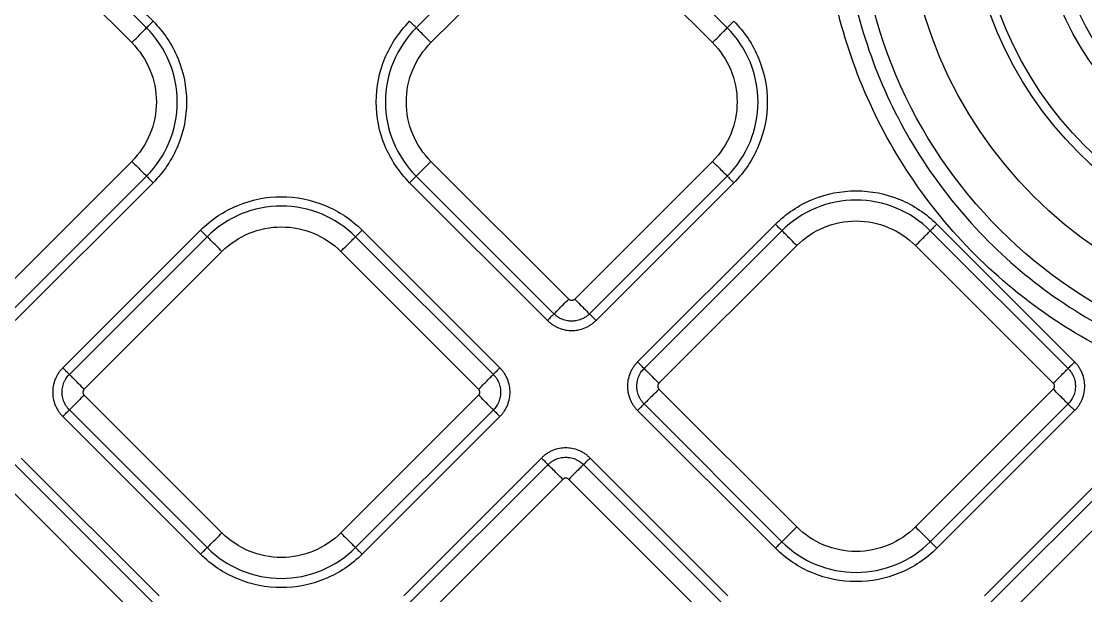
# Model space of a CAD drawing. Extents: x 525 to 609, y 649 to 778.
# Drawn here: x 565.87 to 570.96, y 698.13 to 700.87 of the extents above; entities that cross this region are included whole.
import ezdxf

# ---------------------------------------------------------------- set-up
doc = ezdxf.new("R2010")
doc.units = 0
doc.header["$MEASUREMENT"] = 0
doc.layers.add('1', color=4, linetype='Continuous')

# ---------------------------------------------------------------- blocks, each defined once
blk = doc.blocks.new('JETSETTER')
at = {"layer": '1', "color": 3, "linetype": 'Continuous', "lineweight": 25}
for p, q in [((41.3393, 31.7191), (40.6805, 32.3779)), ((41.3706, 31.7504), (40.7119, 32.4091)), ((43.2873, 32.378), (42.6285, 31.7191)), ((44.1158, 31.7191), (43.457, 32.378)), ((40.6098, 32.3072), (41.2686, 31.6484)), ((42.6992, 31.6484), (43.358, 32.3073)), ((43.3863, 32.3073), (44.0451, 31.6484)), ((41.2686, 31.0803), (40.6098, 30.4214)), ((43.358, 30.4215), (42.6992, 31.0803)), ((44.0451, 31.0803), (43.3863, 30.4215)), ((40.6805, 30.3507), (41.3393, 31.0096)), ((42.6285, 31.0096), (43.2873, 30.3508)), ((43.457, 30.3508), (44.1158, 31.0096)), ((40.7119, 30.3195), (41.3706, 30.9783)), ((42.5972, 30.9783), (43.2559, 30.3196)), ((43.4884, 30.3196), (44.1471, 30.9783)), ((41.5978, 30.7511), (40.9391, 30.0923)), ((43.0287, 30.0923), (42.3699, 30.7511)), ((44.3458, 30.7796), (43.6871, 30.1208)), ((44.3771, 30.7483), (43.7183, 30.0894)), ((45.7455, 30.0894), (45.0867, 30.7483)), ((45.7767, 30.1208), (45.118, 30.7796)), ((41.6291, 30.7198), (40.9703, 30.0609)), ((42.9975, 30.0609), (42.3386, 30.7198)), ((41.041, 29.9902), (41.6998, 30.6491)), ((42.2679, 30.6491), (42.9268, 29.9902)), ((43.789, 30.0187), (44.4478, 30.6776)), ((45.016, 30.6776), (45.6748, 30.0187)), ((44.4478, 29.3316), (43.789, 29.9905)), ((45.6748, 29.9905), (45.016, 29.3316)), ((41.6998, 29.3031), (41.041, 29.962)), ((42.9268, 29.962), (42.2679, 29.3031)), ((40.9703, 29.8913), (41.6291, 29.2324)), ((42.3386, 29.2324), (42.9975, 29.8913)), ((43.6871, 29.8884), (44.3458, 29.2296)), ((43.7183, 29.9198), (44.3771, 29.2609)), ((45.0867, 29.2609), (45.7455, 29.9198)), ((45.118, 29.2296), (45.7767, 29.8884)), ((40.9391, 29.8598), (41.5978, 29.2011)), ((42.3699, 29.2011), (43.0287, 29.8598)), ((41.3678, 28.9711), (40.709, 29.63)), ((41.3991, 29.0024), (40.7404, 29.6612)), ((43.2274, 29.6611), (42.5687, 29.0024)), ((43.2588, 29.6299), (42.6, 28.9711)), ((44.0873, 28.9711), (43.4285, 29.6299)), ((44.1186, 29.0024), (43.4599, 29.6611)), ((46.0039, 29.6612), (45.3452, 29.0024)), ((46.0353, 29.63), (45.3765, 28.9711)), ((40.6383, 29.5593), (41.2971, 28.9004)), ((42.6707, 28.9004), (43.3295, 29.5592)), ((43.3578, 29.5592), (44.0166, 28.9004)), ((45.4472, 28.9004), (46.106, 29.5593))]:
    blk.add_line(p, q, dxfattribs=at)
for radius in [2.3173, 2.0907, 1.7912, 1.7467, 1.4676, 1.3971]:
    blk.add_circle((47.0588, 32.3917), radius, dxfattribs=at)
for points, knots in [([(44.5726, 32.3917), (44.5726, 32.2289), (44.5886, 32.0662), (44.6521, 31.747), (44.6995, 31.5906), (44.8241, 31.2899), (44.9012, 31.1457), (45.082, 30.8751), (45.1857, 30.7487), (45.4158, 30.5186), (45.5422, 30.4148), (45.8128, 30.234), (45.957, 30.1569), (46.2577, 30.0324), (46.4142, 29.9849), (46.7334, 29.9214), (46.8961, 29.9054), (47.2215, 29.9054), (47.3842, 29.9214), (47.7034, 29.9849), (47.8599, 30.0324), (48.1606, 30.1569), (48.3048, 30.234), (48.5754, 30.4148), (48.7018, 30.5186), (48.9319, 30.7487), (49.0356, 30.8751), (49.2164, 31.1457), (49.2935, 31.2899), (49.4181, 31.5906), (49.4655, 31.747), (49.529, 32.0662), (49.545, 32.2289), (49.545, 32.5544), (49.529, 32.7171), (49.4655, 33.0363), (49.4181, 33.1928), (49.2935, 33.4934), (49.2164, 33.6376), (49.0356, 33.9082), (48.9319, 34.0346), (48.7018, 34.2648), (48.5754, 34.3685), (48.3048, 34.5493), (48.1606, 34.6264), (47.8599, 34.7509), (47.7034, 34.7984), (47.3842, 34.8619), (47.2215, 34.8779), (46.8961, 34.8779), (46.7334, 34.8619), (46.4142, 34.7984), (46.2577, 34.7509), (45.957, 34.6264), (45.8128, 34.5493), (45.5422, 34.3685), (45.4158, 34.2648), (45.1857, 34.0346), (45.082, 33.9082), (44.9012, 33.6376), (44.8241, 33.4934), (44.6995, 33.1928), (44.6521, 33.0363), (44.5886, 32.7171), (44.5726, 32.5544), (44.5726, 32.3917)], [0, 0, 0, 0, 0.03125, 0.03125, 0.0625, 0.0625, 0.09375, 0.09375, 0.125, 0.125, 0.15625, 0.15625, 0.1875, 0.1875, 0.21875, 0.21875, 0.25, 0.25, 0.28125, 0.28125, 0.3125, 0.3125, 0.34375, 0.34375, 0.375, 0.375, 0.40625, 0.40625, 0.4375, 0.4375, 0.46875, 0.46875, 0.5, 0.5, 0.53125, 0.53125, 0.5625, 0.5625, 0.59375, 0.59375, 0.625, 0.625, 0.65625, 0.65625, 0.6875, 0.6875, 0.71875, 0.71875, 0.75, 0.75, 0.78125, 0.78125, 0.8125, 0.8125, 0.84375, 0.84375, 0.875, 0.875, 0.90625, 0.90625, 0.9375, 0.9375, 0.96875, 0.96875, 1, 1, 1, 1]), ([(49.4544, 32.3917), (49.4544, 32.2349), (49.439, 32.0781), (49.3778, 31.7705), (49.3321, 31.6198), (49.2121, 31.33), (49.1378, 31.1911), (48.9636, 30.9304), (48.8636, 30.8086), (48.6419, 30.5868), (48.5201, 30.4869), (48.2594, 30.3127), (48.1204, 30.2384), (47.8307, 30.1184), (47.6799, 30.0727), (47.3724, 30.0115), (47.2156, 29.996), (46.902, 29.996), (46.7452, 30.0115), (46.4377, 30.0727), (46.2869, 30.1184), (45.9972, 30.2384), (45.8582, 30.3127), (45.5975, 30.4869), (45.4757, 30.5868), (45.254, 30.8086), (45.154, 30.9304), (44.9798, 31.1911), (44.9055, 31.33), (44.7855, 31.6198), (44.7398, 31.7705), (44.6786, 32.0781), (44.6632, 32.2349), (44.6632, 32.5484), (44.6786, 32.7052), (44.7398, 33.0128), (44.7855, 33.1636), (44.9055, 33.4533), (44.9798, 33.5922), (45.154, 33.853), (45.254, 33.9747), (45.4757, 34.1965), (45.5975, 34.2964), (45.8582, 34.4706), (45.9972, 34.5449), (46.2869, 34.6649), (46.4377, 34.7106), (46.7452, 34.7718), (46.902, 34.7873), (47.2156, 34.7873), (47.3724, 34.7718), (47.6799, 34.7106), (47.8307, 34.6649), (48.1204, 34.5449), (48.2594, 34.4706), (48.5201, 34.2964), (48.6419, 34.1965), (48.8636, 33.9747), (48.9636, 33.853), (49.1378, 33.5922), (49.2121, 33.4533), (49.3321, 33.1636), (49.3778, 33.0128), (49.439, 32.7052), (49.4544, 32.5484), (49.4544, 32.3917)], [0, 0, 0, 0, 0.03125, 0.03125, 0.0625, 0.0625, 0.09375, 0.09375, 0.125, 0.125, 0.15625, 0.15625, 0.1875, 0.1875, 0.21875, 0.21875, 0.25, 0.25, 0.28125, 0.28125, 0.3125, 0.3125, 0.34375, 0.34375, 0.375, 0.375, 0.40625, 0.40625, 0.4375, 0.4375, 0.46875, 0.46875, 0.5, 0.5, 0.53125, 0.53125, 0.5625, 0.5625, 0.59375, 0.59375, 0.625, 0.625, 0.65625, 0.65625, 0.6875, 0.6875, 0.71875, 0.71875, 0.75, 0.75, 0.78125, 0.78125, 0.8125, 0.8125, 0.84375, 0.84375, 0.875, 0.875, 0.90625, 0.90625, 0.9375, 0.9375, 0.96875, 0.96875, 1, 1, 1, 1]), ([(41.2686, 31.6484), (41.2778, 31.6576), (41.2869, 31.6667), (41.3039, 31.6836), (41.3116, 31.6914), (41.3247, 31.7045), (41.33, 31.7098), (41.3372, 31.717), (41.3392, 31.7189), (41.3393, 31.7191)], [0, 0, 0, 0, 0.25, 0.25, 0.5, 0.5, 0.75, 0.75, 1, 1, 1, 1]), ([(41.3393, 31.7191), (41.3423, 31.7221), (41.3468, 31.7266), (41.3578, 31.7376), (41.3642, 31.744), (41.3706, 31.7504)], [0, 0, 0, 0, 0.5, 0.5, 1, 1, 1, 1]), ([(41.3393, 31.0096), (41.3858, 31.056), (41.4229, 31.1117), (41.4732, 31.233), (41.4863, 31.2987), (41.4863, 31.43), (41.4732, 31.4957), (41.4229, 31.617), (41.3858, 31.6727), (41.3393, 31.7191)], [0, 0, 0, 0, 0.25, 0.25, 0.5, 0.5, 0.75, 0.75, 1, 1, 1, 1]), ([(41.3706, 31.7504), (41.4211, 31.6999), (41.4616, 31.6393), (41.5163, 31.5072), (41.5305, 31.4358), (41.5305, 31.2929), (41.5163, 31.2214), (41.4616, 31.0894), (41.4211, 31.0288), (41.3706, 30.9783)], [0, 0, 0, 0, 0.25, 0.25, 0.5, 0.5, 0.75, 0.75, 1, 1, 1, 1]), ([(42.5972, 30.9783), (42.5466, 31.0288), (42.5062, 31.0894), (42.4515, 31.2215), (42.4373, 31.2929), (42.4373, 31.4358), (42.4515, 31.5073), (42.5062, 31.6393), (42.5466, 31.6999), (42.5972, 31.7504)], [0, 0, 0, 0, 0.25, 0.25, 0.5, 0.5, 0.75, 0.75, 1, 1, 1, 1]), ([(42.6285, 31.7191), (42.582, 31.6727), (42.5448, 31.617), (42.4946, 31.4957), (42.4815, 31.43), (42.4815, 31.2987), (42.4946, 31.233), (42.5448, 31.1117), (42.582, 31.056), (42.6285, 31.0096)], [0, 0, 0, 0, 0.25, 0.25, 0.5, 0.5, 0.75, 0.75, 1, 1, 1, 1]), ([(42.6285, 31.7191), (42.6255, 31.7221), (42.6209, 31.7267), (42.61, 31.7376), (42.6036, 31.744), (42.5972, 31.7504)], [0, 0, 0, 0, 0.5, 0.5, 1, 1, 1, 1]), ([(42.6992, 31.6484), (42.69, 31.6576), (42.6809, 31.6667), (42.6639, 31.6837), (42.6561, 31.6915), (42.6431, 31.7045), (42.6378, 31.7098), (42.6306, 31.717), (42.6286, 31.719), (42.6285, 31.7191)], [0, 0, 0, 0, 0.25, 0.25, 0.5, 0.5, 0.75, 0.75, 1, 1, 1, 1]), ([(44.0451, 31.6484), (44.0543, 31.6576), (44.0634, 31.6667), (44.0804, 31.6837), (44.0882, 31.6915), (44.1012, 31.7045), (44.1065, 31.7098), (44.1137, 31.717), (44.1157, 31.719), (44.1158, 31.7191)], [0, 0, 0, 0, 0.25, 0.25, 0.5, 0.5, 0.75, 0.75, 1, 1, 1, 1]), ([(44.1158, 31.7191), (44.1188, 31.7221), (44.1234, 31.7267), (44.1343, 31.7376), (44.1407, 31.744), (44.1471, 31.7504)], [0, 0, 0, 0, 0.5, 0.5, 1, 1, 1, 1]), ([(44.1158, 31.0096), (44.1623, 31.056), (44.1995, 31.1117), (44.2497, 31.233), (44.2628, 31.2987), (44.2628, 31.43), (44.2497, 31.4957), (44.1995, 31.617), (44.1623, 31.6727), (44.1158, 31.7191)], [0, 0, 0, 0, 0.25, 0.25, 0.5, 0.5, 0.75, 0.75, 1, 1, 1, 1]), ([(44.1471, 31.7504), (44.1977, 31.6999), (44.2381, 31.6393), (44.2928, 31.5073), (44.307, 31.4358), (44.307, 31.2929), (44.2928, 31.2215), (44.2381, 31.0894), (44.1977, 31.0288), (44.1471, 30.9783)], [0, 0, 0, 0, 0.25, 0.25, 0.5, 0.5, 0.75, 0.75, 1, 1, 1, 1]), ([(41.2686, 31.6484), (41.3058, 31.6112), (41.3356, 31.5667), (41.3758, 31.4695), (41.3863, 31.4169), (41.3863, 31.3117), (41.3758, 31.2592), (41.3356, 31.162), (41.3058, 31.1175), (41.2686, 31.0803)], [0, 0, 0, 0, 0.25, 0.25, 0.5, 0.5, 0.75, 0.75, 1, 1, 1, 1]), ([(42.6992, 31.0803), (42.662, 31.1175), (42.6322, 31.162), (42.592, 31.2592), (42.5815, 31.3118), (42.5815, 31.417), (42.592, 31.4695), (42.6322, 31.5667), (42.662, 31.6112), (42.6992, 31.6484)], [0, 0, 0, 0, 0.25, 0.25, 0.5, 0.5, 0.75, 0.75, 1, 1, 1, 1]), ([(44.0451, 31.6484), (44.0823, 31.6112), (44.1121, 31.5667), (44.1523, 31.4695), (44.1628, 31.417), (44.1628, 31.3118), (44.1523, 31.2592), (44.1121, 31.162), (44.0823, 31.1175), (44.0451, 31.0803)], [0, 0, 0, 0, 0.25, 0.25, 0.5, 0.5, 0.75, 0.75, 1, 1, 1, 1]), ([(41.2686, 31.0803), (41.2778, 31.0711), (41.2869, 31.062), (41.3039, 31.045), (41.3116, 31.0372), (41.3247, 31.0242), (41.33, 31.0189), (41.3372, 31.0117), (41.3392, 31.0097), (41.3393, 31.0096)], [0, 0, 0, 0, 0.25, 0.25, 0.5, 0.5, 0.75, 0.75, 1, 1, 1, 1]), ([(42.6992, 31.0803), (42.69, 31.0711), (42.6809, 31.062), (42.6639, 31.0451), (42.6561, 31.0373), (42.6431, 31.0242), (42.6378, 31.0189), (42.6306, 31.0117), (42.6286, 31.0098), (42.6285, 31.0096)], [0, 0, 0, 0, 0.25, 0.25, 0.5, 0.5, 0.75, 0.75, 1, 1, 1, 1]), ([(44.0451, 31.0803), (44.0543, 31.0711), (44.0634, 31.062), (44.0804, 31.0451), (44.0882, 31.0373), (44.1012, 31.0242), (44.1065, 31.0189), (44.1137, 31.0117), (44.1157, 31.0098), (44.1158, 31.0096)], [0, 0, 0, 0, 0.25, 0.25, 0.5, 0.5, 0.75, 0.75, 1, 1, 1, 1]), ([(41.3393, 31.0096), (41.3423, 31.0066), (41.3468, 31.002), (41.3578, 30.9911), (41.3642, 30.9847), (41.3706, 30.9783)], [0, 0, 0, 0, 0.5, 0.5, 1, 1, 1, 1]), ([(42.6285, 31.0096), (42.6255, 31.0066), (42.6209, 31.0021), (42.61, 30.9911), (42.6036, 30.9847), (42.5972, 30.9783)], [0, 0, 0, 0, 0.5, 0.5, 1, 1, 1, 1]), ([(44.1158, 31.0096), (44.1188, 31.0066), (44.1234, 31.0021), (44.1343, 30.9911), (44.1407, 30.9847), (44.1471, 30.9783)], [0, 0, 0, 0, 0.5, 0.5, 1, 1, 1, 1]), ([(41.5978, 30.7511), (41.6484, 30.8016), (41.7089, 30.8421), (41.841, 30.8968), (41.9124, 30.911), (42.0553, 30.911), (42.1268, 30.8968), (42.2588, 30.8421), (42.3194, 30.8016), (42.3699, 30.7511)], [0, 0, 0, 0, 0.25, 0.25, 0.5, 0.5, 0.75, 0.75, 1, 1, 1, 1]), ([(44.3458, 30.7796), (44.3964, 30.8301), (44.4569, 30.8706), (44.589, 30.9253), (44.6604, 30.9395), (44.8034, 30.9395), (44.8748, 30.9253), (45.0069, 30.8706), (45.0674, 30.8301), (45.118, 30.7796)], [0, 0, 0, 0, 0.25, 0.25, 0.5, 0.5, 0.75, 0.75, 1, 1, 1, 1]), ([(45.0867, 30.7483), (45.0402, 30.7947), (44.9846, 30.8319), (44.8632, 30.8822), (44.7976, 30.8952), (44.6662, 30.8952), (44.6006, 30.8822), (44.4792, 30.8319), (44.4236, 30.7947), (44.3771, 30.7483)], [0, 0, 0, 0, 0.25, 0.25, 0.5, 0.5, 0.75, 0.75, 1, 1, 1, 1]), ([(42.3386, 30.7198), (42.2922, 30.7662), (42.2366, 30.8034), (42.1152, 30.8537), (42.0496, 30.8667), (41.9182, 30.8667), (41.8526, 30.8537), (41.7312, 30.8034), (41.6756, 30.7662), (41.6291, 30.7198)], [0, 0, 0, 0, 0.25, 0.25, 0.5, 0.5, 0.75, 0.75, 1, 1, 1, 1]), ([(44.4478, 30.6776), (44.485, 30.7148), (44.5296, 30.7445), (44.6268, 30.7848), (44.6793, 30.7952), (44.7845, 30.7952), (44.8371, 30.7848), (44.9342, 30.7445), (44.9788, 30.7148), (45.016, 30.6776)], [0, 0, 0, 0, 0.25, 0.25, 0.5, 0.5, 0.75, 0.75, 1, 1, 1, 1]), ([(41.6291, 30.7198), (41.6261, 30.7227), (41.6216, 30.7273), (41.6106, 30.7383), (41.6042, 30.7447), (41.5978, 30.7511)], [0, 0, 0, 0, 0.5, 0.5, 1, 1, 1, 1]), ([(41.6998, 30.6491), (41.737, 30.6863), (41.7816, 30.716), (41.8787, 30.7563), (41.9313, 30.7667), (42.0365, 30.7667), (42.089, 30.7563), (42.1862, 30.716), (42.2308, 30.6863), (42.2679, 30.6491)], [0, 0, 0, 0, 0.25, 0.25, 0.5, 0.5, 0.75, 0.75, 1, 1, 1, 1]), ([(42.3386, 30.7198), (42.3416, 30.7227), (42.3462, 30.7273), (42.3571, 30.7383), (42.3635, 30.7447), (42.3699, 30.7511)], [0, 0, 0, 0, 0.5, 0.5, 1, 1, 1, 1]), ([(44.3771, 30.7483), (44.3742, 30.7513), (44.3696, 30.7558), (44.3586, 30.7668), (44.3523, 30.7732), (44.3458, 30.7796)], [0, 0, 0, 0, 0.5, 0.5, 1, 1, 1, 1]), ([(44.4478, 30.6776), (44.4387, 30.6867), (44.4295, 30.6959), (44.4126, 30.7128), (44.4048, 30.7206), (44.3918, 30.7337), (44.3865, 30.7389), (44.3793, 30.7462), (44.3773, 30.7481), (44.3771, 30.7483)], [0, 0, 0, 0, 0.25, 0.25, 0.5, 0.5, 0.75, 0.75, 1, 1, 1, 1]), ([(45.016, 30.6776), (45.0251, 30.6867), (45.0343, 30.6959), (45.0512, 30.7128), (45.059, 30.7206), (45.0721, 30.7337), (45.0773, 30.7389), (45.0846, 30.7462), (45.0865, 30.7481), (45.0867, 30.7483)], [0, 0, 0, 0, 0.25, 0.25, 0.5, 0.5, 0.75, 0.75, 1, 1, 1, 1]), ([(45.0867, 30.7483), (45.0897, 30.7513), (45.0942, 30.7558), (45.1052, 30.7668), (45.1116, 30.7732), (45.118, 30.7796)], [0, 0, 0, 0, 0.5, 0.5, 1, 1, 1, 1]), ([(41.6998, 30.6491), (41.6907, 30.6582), (41.6815, 30.6674), (41.6646, 30.6843), (41.6568, 30.6921), (41.6437, 30.7052), (41.6385, 30.7104), (41.6312, 30.7177), (41.6293, 30.7196), (41.6291, 30.7198)], [0, 0, 0, 0, 0.25, 0.25, 0.5, 0.5, 0.75, 0.75, 1, 1, 1, 1]), ([(42.2679, 30.6491), (42.2771, 30.6582), (42.2862, 30.6674), (42.3032, 30.6843), (42.311, 30.6921), (42.324, 30.7052), (42.3293, 30.7104), (42.3365, 30.7177), (42.3385, 30.7196), (42.3386, 30.7198)], [0, 0, 0, 0, 0.25, 0.25, 0.5, 0.5, 0.75, 0.75, 1, 1, 1, 1]), ([(43.2873, 30.3508), (43.2875, 30.3509), (43.2894, 30.3529), (43.2967, 30.3601), (43.3019, 30.3654), (43.315, 30.3784), (43.3228, 30.3862), (43.3397, 30.4032), (43.3489, 30.4123), (43.358, 30.4215)], [0, 0, 0, 0, 0.25, 0.25, 0.5, 0.5, 0.75, 0.75, 1, 1, 1, 1]), ([(43.358, 30.4215), (43.3587, 30.4209), (43.3599, 30.4197), (43.3621, 30.4182), (43.3649, 30.4169), (43.3682, 30.4159), (43.3721, 30.4155), (43.3761, 30.4159), (43.3798, 30.417), (43.3834, 30.4188), (43.3853, 30.4206), (43.3863, 30.4215)], [0, 0, 0, 0, 0.0834784, 0.1663875, 0.2501706, 0.374789, 0.5001047, 0.6247202, 0.7500387, 0.8748413, 1, 1, 1, 1]), ([(43.3863, 30.4215), (43.3954, 30.4123), (43.4046, 30.4032), (43.4215, 30.3862), (43.4293, 30.3784), (43.4424, 30.3654), (43.4476, 30.3601), (43.4549, 30.3529), (43.4568, 30.3509), (43.457, 30.3508)], [0, 0, 0, 0, 0.25, 0.25, 0.5, 0.5, 0.75, 0.75, 1, 1, 1, 1]), ([(43.2873, 30.3508), (43.2845, 30.3479), (43.2799, 30.3434), (43.2686, 30.3322), (43.262, 30.3256), (43.2559, 30.3196)], [0, 0, 0, 0, 0.5, 0.5, 1, 1, 1, 1]), ([(43.457, 30.3508), (43.4554, 30.3493), (43.4522, 30.3461), (43.4468, 30.3416), (43.4407, 30.3371), (43.4338, 30.3327), (43.4262, 30.3285), (43.4127, 30.3224), (43.3945, 30.3173), (43.3722, 30.3155), (43.3498, 30.3173), (43.3302, 30.3228), (43.3143, 30.3303), (43.3038, 30.3368), (43.2948, 30.3436), (43.2897, 30.3485), (43.2873, 30.3508)], [0, 0, 0, 0, 0.034707, 0.072248, 0.112595, 0.155737, 0.201682, 0.250449, 0.393045, 0.50003, 0.606972, 0.74961, 0.821642, 0.887377, 0.946846, 1, 1, 1, 1]), ([(43.4884, 30.3196), (43.4823, 30.3256), (43.4757, 30.3322), (43.4644, 30.3434), (43.4598, 30.3479), (43.457, 30.3508)], [0, 0, 0, 0, 0.5, 0.5, 1, 1, 1, 1]), ([(43.2559, 30.3196), (43.2578, 30.3177), (43.2615, 30.3141), (43.2674, 30.3089), (43.2737, 30.3039), (43.2802, 30.2992), (43.2871, 30.2948), (43.2942, 30.2907), (43.3016, 30.287), (43.3175, 30.2798), (43.341, 30.2729), (43.3723, 30.2701), (43.4034, 30.2729), (43.4297, 30.2807), (43.4503, 30.2906), (43.4643, 30.2992), (43.4771, 30.3087), (43.4847, 30.316), (43.4884, 30.3196)], [0, 0, 0, 0, 0.030283, 0.060815, 0.091621, 0.122727, 0.154155, 0.18593, 0.218076, 0.250613, 0.387935, 0.50022, 0.613211, 0.749546, 0.814895, 0.878303, 0.939947, 1, 1, 1, 1]), ([(40.9391, 30.0923), (40.9373, 30.0905), (40.9336, 30.0867), (40.9284, 30.0808), (40.9234, 30.0746), (40.9188, 30.068), (40.9144, 30.0612), (40.9103, 30.0541), (40.9065, 30.0467), (40.8994, 30.0308), (40.8924, 30.0072), (40.8896, 29.976), (40.8925, 29.9448), (40.9002, 29.9186), (40.9101, 29.898), (40.9187, 29.884), (40.9282, 29.8712), (40.9355, 29.8636), (40.9391, 29.8598)], [0, 0, 0, 0, 0.0302831, 0.0608153, 0.0916215, 0.1227265, 0.154155, 0.1859305, 0.218076, 0.2506132, 0.3879351, 0.5002204, 0.6132112, 0.7495461, 0.8148948, 0.8783034, 0.9399468, 1, 1, 1, 1]), ([(40.9703, 30.0609), (40.9675, 30.0638), (40.9629, 30.0683), (40.9517, 30.0796), (40.9452, 30.0862), (40.9391, 30.0923)], [0, 0, 0, 0, 0.5, 0.5, 1, 1, 1, 1]), ([(43.0287, 30.0923), (43.0226, 30.0862), (43.0161, 30.0796), (43.0048, 30.0683), (43.0003, 30.0638), (42.9975, 30.0609)], [0, 0, 0, 0, 0.5, 0.5, 1, 1, 1, 1]), ([(43.0287, 29.8598), (43.0305, 29.8617), (43.0342, 29.8654), (43.0394, 29.8714), (43.0443, 29.8776), (43.049, 29.8842), (43.0534, 29.891), (43.0575, 29.8981), (43.0613, 29.9055), (43.0684, 29.9214), (43.0753, 29.9449), (43.0781, 29.9762), (43.0753, 30.0074), (43.0676, 30.0336), (43.0577, 30.0542), (43.0491, 30.0682), (43.0395, 30.081), (43.0323, 30.0886), (43.0287, 30.0923)], [0, 0, 0, 0, 0.030283, 0.060815, 0.091621, 0.122727, 0.154155, 0.18593, 0.218076, 0.250613, 0.387935, 0.50022, 0.613211, 0.749546, 0.814895, 0.878303, 0.939947, 1, 1, 1, 1]), ([(43.6871, 30.1208), (43.6853, 30.119), (43.6816, 30.1153), (43.6764, 30.1093), (43.6715, 30.1031), (43.6668, 30.0965), (43.6624, 30.0897), (43.6583, 30.0826), (43.6545, 30.0752), (43.6474, 30.0593), (43.6405, 30.0358), (43.6377, 30.0045), (43.6405, 29.9733), (43.6482, 29.9471), (43.6581, 29.9265), (43.6667, 29.9125), (43.6763, 29.8997), (43.6835, 29.8921), (43.6871, 29.8884)], [0, 0, 0, 0, 0.0302831, 0.0608153, 0.0916215, 0.1227265, 0.154155, 0.1859305, 0.218076, 0.2506132, 0.3879351, 0.5002204, 0.6132112, 0.7495461, 0.8148948, 0.8783034, 0.9399468, 1, 1, 1, 1]), ([(43.7183, 29.9198), (43.7168, 29.9213), (43.7136, 29.9246), (43.7091, 29.93), (43.7046, 29.9361), (43.7002, 29.9429), (43.6961, 29.9505), (43.69, 29.9641), (43.6848, 29.9822), (43.683, 30.0046), (43.6848, 30.027), (43.6903, 30.0465), (43.6979, 30.0625), (43.7044, 30.073), (43.7111, 30.0819), (43.716, 30.087), (43.7183, 30.0894)], [0, 0, 0, 0, 0.034707, 0.072248, 0.112595, 0.155737, 0.201682, 0.250449, 0.393045, 0.50003, 0.606972, 0.74961, 0.821642, 0.887377, 0.946846, 1, 1, 1, 1]), ([(43.7183, 30.0894), (43.7155, 30.0923), (43.7109, 30.0969), (43.6997, 30.1081), (43.6932, 30.1147), (43.6871, 30.1208)], [0, 0, 0, 0, 0.5, 0.5, 1, 1, 1, 1]), ([(43.7183, 30.0894), (43.7185, 30.0893), (43.7204, 30.0873), (43.7277, 30.0801), (43.7329, 30.0748), (43.746, 30.0618), (43.7538, 30.054), (43.7707, 30.037), (43.7799, 30.0279), (43.789, 30.0187)], [0, 0, 0, 0, 0.25, 0.25, 0.5, 0.5, 0.75, 0.75, 1, 1, 1, 1]), ([(45.6748, 30.0187), (45.684, 30.0279), (45.6931, 30.037), (45.7101, 30.054), (45.7178, 30.0618), (45.7309, 30.0748), (45.7362, 30.0801), (45.7434, 30.0873), (45.7454, 30.0893), (45.7455, 30.0894)], [0, 0, 0, 0, 0.25, 0.25, 0.5, 0.5, 0.75, 0.75, 1, 1, 1, 1]), ([(45.7767, 30.1208), (45.7706, 30.1147), (45.7641, 30.1081), (45.7529, 30.0969), (45.7483, 30.0923), (45.7455, 30.0894)], [0, 0, 0, 0, 0.5, 0.5, 1, 1, 1, 1]), ([(45.7455, 30.0894), (45.747, 30.0879), (45.7502, 30.0846), (45.7547, 30.0792), (45.7592, 30.0731), (45.7636, 30.0663), (45.7677, 30.0587), (45.7739, 30.0451), (45.779, 30.027), (45.7808, 30.0046), (45.779, 29.9822), (45.7735, 29.9627), (45.7659, 29.9468), (45.7594, 29.9362), (45.7527, 29.9273), (45.7478, 29.9222), (45.7455, 29.9198)], [0, 0, 0, 0, 0.0347068, 0.0722476, 0.1125946, 0.1557375, 0.2016822, 0.2504495, 0.3930453, 0.5000297, 0.6069717, 0.74961, 0.8216425, 0.887377, 0.9468461, 1, 1, 1, 1]), ([(45.7767, 29.8884), (45.7785, 29.8902), (45.7822, 29.894), (45.7874, 29.8999), (45.7924, 29.9061), (45.797, 29.9127), (45.8014, 29.9195), (45.8055, 29.9266), (45.8093, 29.934), (45.8164, 29.9499), (45.8234, 29.9734), (45.8261, 30.0047), (45.8233, 30.0359), (45.8156, 30.0621), (45.8057, 30.0827), (45.7971, 30.0967), (45.7875, 30.1095), (45.7803, 30.1171), (45.7767, 30.1208)], [0, 0, 0, 0, 0.030283, 0.060815, 0.091621, 0.122727, 0.154155, 0.18593, 0.218076, 0.250613, 0.387935, 0.50022, 0.613211, 0.749546, 0.814895, 0.878303, 0.939947, 1, 1, 1, 1]), ([(40.9703, 29.8913), (40.9688, 29.8928), (40.9656, 29.8961), (40.9611, 29.9015), (40.9566, 29.9076), (40.9522, 29.9144), (40.948, 29.922), (40.9419, 29.9356), (40.9368, 29.9537), (40.935, 29.9761), (40.9368, 29.9985), (40.9423, 30.018), (40.9499, 30.0339), (40.9564, 30.0445), (40.9631, 30.0534), (40.968, 30.0585), (40.9703, 30.0609)], [0, 0, 0, 0, 0.034707, 0.072248, 0.112595, 0.155737, 0.201682, 0.250449, 0.393045, 0.50003, 0.606972, 0.74961, 0.821643, 0.887377, 0.946846, 1, 1, 1, 1]), ([(40.9703, 30.0609), (40.9704, 30.0608), (40.9724, 30.0588), (40.9796, 30.0516), (40.9849, 30.0463), (40.9979, 30.0333), (41.0057, 30.0255), (41.0227, 30.0085), (41.0318, 29.9994), (41.041, 29.9902)], [0, 0, 0, 0, 0.25, 0.25, 0.5, 0.5, 0.75, 0.75, 1, 1, 1, 1]), ([(42.9268, 29.9902), (42.9359, 29.9994), (42.9451, 30.0085), (42.962, 30.0255), (42.9698, 30.0333), (42.9829, 30.0463), (42.9881, 30.0516), (42.9954, 30.0588), (42.9973, 30.0608), (42.9975, 30.0609)], [0, 0, 0, 0, 0.25, 0.25, 0.5, 0.5, 0.75, 0.75, 1, 1, 1, 1]), ([(42.9975, 30.0609), (42.999, 30.0594), (43.0021, 30.0561), (43.0067, 30.0507), (43.0112, 30.0446), (43.0156, 30.0378), (43.0197, 30.0302), (43.0258, 30.0166), (43.0309, 29.9985), (43.0328, 29.9761), (43.0309, 29.9537), (43.0254, 29.9342), (43.0179, 29.9182), (43.0114, 29.9077), (43.0046, 29.8988), (42.9998, 29.8937), (42.9975, 29.8913)], [0, 0, 0, 0, 0.034707, 0.072248, 0.112595, 0.155737, 0.201682, 0.250449, 0.393045, 0.50003, 0.606972, 0.74961, 0.821643, 0.887377, 0.946846, 1, 1, 1, 1]), ([(41.041, 29.9902), (41.0404, 29.9896), (41.0392, 29.9883), (41.0378, 29.9861), (41.0364, 29.9834), (41.0354, 29.98), (41.035, 29.9761), (41.0354, 29.9722), (41.0365, 29.9684), (41.0384, 29.9649), (41.0401, 29.9629), (41.041, 29.962)], [0, 0, 0, 0, 0.083478, 0.166388, 0.250171, 0.374789, 0.500105, 0.62472, 0.750039, 0.874841, 1, 1, 1, 1]), ([(42.9268, 29.962), (42.9274, 29.9626), (42.9286, 29.9639), (42.93, 29.9661), (42.9314, 29.9688), (42.9324, 29.9722), (42.9328, 29.9761), (42.9324, 29.98), (42.9312, 29.9838), (42.9294, 29.9873), (42.9277, 29.9893), (42.9268, 29.9902)], [0, 0, 0, 0, 0.0834784, 0.1663875, 0.2501706, 0.374789, 0.5001047, 0.6247202, 0.7500387, 0.8748413, 1, 1, 1, 1]), ([(43.789, 29.9905), (43.7799, 29.9813), (43.7707, 29.9722), (43.7538, 29.9552), (43.746, 29.9474), (43.7329, 29.9344), (43.7277, 29.9291), (43.7204, 29.9219), (43.7185, 29.9199), (43.7183, 29.9198)], [0, 0, 0, 0, 0.25, 0.25, 0.5, 0.5, 0.75, 0.75, 1, 1, 1, 1]), ([(43.789, 30.0187), (43.7884, 30.0181), (43.7872, 30.0168), (43.7858, 30.0146), (43.7844, 30.0119), (43.7834, 30.0085), (43.783, 30.0046), (43.7834, 30.0007), (43.7846, 29.9969), (43.7864, 29.9934), (43.7881, 29.9914), (43.789, 29.9905)], [0, 0, 0, 0, 0.0834784, 0.1663875, 0.2501706, 0.374789, 0.5001047, 0.6247202, 0.7500387, 0.8748413, 1, 1, 1, 1]), ([(45.6748, 29.9905), (45.6754, 29.9911), (45.6766, 29.9924), (45.678, 29.9946), (45.6794, 29.9973), (45.6804, 30.0007), (45.6808, 30.0046), (45.6804, 30.0085), (45.6793, 30.0123), (45.6774, 30.0158), (45.6757, 30.0178), (45.6748, 30.0187)], [0, 0, 0, 0, 0.083478, 0.166388, 0.250171, 0.374789, 0.500105, 0.62472, 0.750039, 0.874841, 1, 1, 1, 1]), ([(45.7455, 29.9198), (45.7454, 29.9199), (45.7434, 29.9219), (45.7362, 29.9291), (45.7309, 29.9344), (45.7178, 29.9474), (45.7101, 29.9552), (45.6931, 29.9722), (45.684, 29.9813), (45.6748, 29.9905)], [0, 0, 0, 0, 0.25, 0.25, 0.5, 0.5, 0.75, 0.75, 1, 1, 1, 1]), ([(41.041, 29.962), (41.0318, 29.9528), (41.0227, 29.9437), (41.0057, 29.9267), (40.9979, 29.9189), (40.9849, 29.9059), (40.9796, 29.9006), (40.9724, 29.8934), (40.9704, 29.8914), (40.9703, 29.8913)], [0, 0, 0, 0, 0.25, 0.25, 0.5, 0.5, 0.75, 0.75, 1, 1, 1, 1]), ([(42.9975, 29.8913), (42.9973, 29.8914), (42.9954, 29.8934), (42.9881, 29.9006), (42.9829, 29.9059), (42.9698, 29.9189), (42.962, 29.9267), (42.9451, 29.9437), (42.9359, 29.9528), (42.9268, 29.962)], [0, 0, 0, 0, 0.25, 0.25, 0.5, 0.5, 0.75, 0.75, 1, 1, 1, 1]), ([(40.9391, 29.8598), (40.9452, 29.866), (40.9517, 29.8726), (40.9629, 29.8838), (40.9675, 29.8884), (40.9703, 29.8913)], [0, 0, 0, 0, 0.5, 0.5, 1, 1, 1, 1]), ([(42.9975, 29.8913), (43.0003, 29.8884), (43.0048, 29.8838), (43.0161, 29.8726), (43.0226, 29.866), (43.0287, 29.8598)], [0, 0, 0, 0, 0.5, 0.5, 1, 1, 1, 1]), ([(43.6871, 29.8884), (43.6932, 29.8945), (43.6997, 29.9011), (43.7109, 29.9123), (43.7155, 29.9169), (43.7183, 29.9198)], [0, 0, 0, 0, 0.5, 0.5, 1, 1, 1, 1]), ([(45.7455, 29.9198), (45.7483, 29.9169), (45.7529, 29.9123), (45.7641, 29.9011), (45.7706, 29.8945), (45.7767, 29.8884)], [0, 0, 0, 0, 0.5, 0.5, 1, 1, 1, 1]), ([(43.4599, 29.6611), (43.458, 29.663), (43.4543, 29.6666), (43.4483, 29.6718), (43.4421, 29.6768), (43.4356, 29.6815), (43.4287, 29.6859), (43.4216, 29.69), (43.4142, 29.6937), (43.3983, 29.7009), (43.3748, 29.7078), (43.3435, 29.7106), (43.3123, 29.7078), (43.2861, 29.7), (43.2655, 29.6901), (43.2515, 29.6815), (43.2387, 29.672), (43.2311, 29.6647), (43.2274, 29.6611)], [0, 0, 0, 0, 0.030283, 0.060815, 0.091621, 0.122727, 0.154155, 0.18593, 0.218076, 0.250613, 0.387935, 0.50022, 0.613211, 0.749546, 0.814895, 0.878303, 0.939947, 1, 1, 1, 1]), ([(43.2274, 29.6611), (43.2335, 29.655), (43.2401, 29.6485), (43.2514, 29.6373), (43.256, 29.6328), (43.2588, 29.6299)], [0, 0, 0, 0, 0.5, 0.5, 1, 1, 1, 1]), ([(43.2588, 29.6299), (43.2604, 29.6314), (43.2636, 29.6346), (43.269, 29.6391), (43.2751, 29.6436), (43.282, 29.648), (43.2896, 29.6522), (43.3031, 29.6583), (43.3213, 29.6634), (43.3436, 29.6652), (43.366, 29.6634), (43.3856, 29.6579), (43.4015, 29.6504), (43.412, 29.6439), (43.4209, 29.6371), (43.4261, 29.6322), (43.4285, 29.6299)], [0, 0, 0, 0, 0.034707, 0.072248, 0.112595, 0.155737, 0.201682, 0.250449, 0.393045, 0.50003, 0.606972, 0.74961, 0.821642, 0.887377, 0.946846, 1, 1, 1, 1]), ([(43.3295, 29.5592), (43.3203, 29.5684), (43.3112, 29.5775), (43.2943, 29.5945), (43.2865, 29.6023), (43.2734, 29.6153), (43.2681, 29.6206), (43.2609, 29.6278), (43.259, 29.6298), (43.2588, 29.6299)], [0, 0, 0, 0, 0.25, 0.25, 0.5, 0.5, 0.75, 0.75, 1, 1, 1, 1]), ([(43.4285, 29.6299), (43.4283, 29.6298), (43.4264, 29.6278), (43.4191, 29.6206), (43.4139, 29.6153), (43.4008, 29.6023), (43.393, 29.5945), (43.3761, 29.5775), (43.3669, 29.5684), (43.3578, 29.5592)], [0, 0, 0, 0, 0.25, 0.25, 0.5, 0.5, 0.75, 0.75, 1, 1, 1, 1]), ([(43.4285, 29.6299), (43.4313, 29.6328), (43.4359, 29.6373), (43.4472, 29.6485), (43.4538, 29.655), (43.4599, 29.6611)], [0, 0, 0, 0, 0.5, 0.5, 1, 1, 1, 1]), ([(43.3578, 29.5592), (43.3571, 29.5598), (43.3559, 29.561), (43.3537, 29.5625), (43.3509, 29.5638), (43.3476, 29.5648), (43.3436, 29.5652), (43.3397, 29.5648), (43.336, 29.5637), (43.3324, 29.5619), (43.3305, 29.5601), (43.3295, 29.5592)], [0, 0, 0, 0, 0.083478, 0.166388, 0.250171, 0.374789, 0.500105, 0.62472, 0.750039, 0.874841, 1, 1, 1, 1]), ([(44.4478, 29.3316), (44.4387, 29.3225), (44.4295, 29.3133), (44.4126, 29.2964), (44.4048, 29.2886), (44.3918, 29.2755), (44.3865, 29.2703), (44.3793, 29.263), (44.3773, 29.2611), (44.3771, 29.2609)], [0, 0, 0, 0, 0.25, 0.25, 0.5, 0.5, 0.75, 0.75, 1, 1, 1, 1]), ([(45.016, 29.3316), (44.9788, 29.2944), (44.9342, 29.2647), (44.8371, 29.2244), (44.7845, 29.214), (44.6793, 29.214), (44.6268, 29.2244), (44.5296, 29.2647), (44.485, 29.2944), (44.4478, 29.3316)], [0, 0, 0, 0, 0.25, 0.25, 0.5, 0.5, 0.75, 0.75, 1, 1, 1, 1]), ([(45.016, 29.3316), (45.0251, 29.3225), (45.0343, 29.3133), (45.0512, 29.2964), (45.059, 29.2886), (45.0721, 29.2755), (45.0773, 29.2703), (45.0846, 29.263), (45.0865, 29.2611), (45.0867, 29.2609)], [0, 0, 0, 0, 0.25, 0.25, 0.5, 0.5, 0.75, 0.75, 1, 1, 1, 1]), ([(41.6291, 29.2324), (41.6293, 29.2326), (41.6312, 29.2345), (41.6385, 29.2418), (41.6437, 29.247), (41.6568, 29.2601), (41.6646, 29.2679), (41.6815, 29.2848), (41.6907, 29.294), (41.6998, 29.3031)], [0, 0, 0, 0, 0.25, 0.25, 0.5, 0.5, 0.75, 0.75, 1, 1, 1, 1]), ([(42.2679, 29.3031), (42.2308, 29.2659), (42.1862, 29.2362), (42.089, 29.1959), (42.0365, 29.1855), (41.9313, 29.1855), (41.8787, 29.1959), (41.7816, 29.2362), (41.737, 29.2659), (41.6998, 29.3031)], [0, 0, 0, 0, 0.25, 0.25, 0.5, 0.5, 0.75, 0.75, 1, 1, 1, 1]), ([(42.2679, 29.3031), (42.2771, 29.294), (42.2862, 29.2848), (42.3032, 29.2679), (42.311, 29.2601), (42.324, 29.247), (42.3293, 29.2418), (42.3365, 29.2345), (42.3385, 29.2326), (42.3386, 29.2324)], [0, 0, 0, 0, 0.25, 0.25, 0.5, 0.5, 0.75, 0.75, 1, 1, 1, 1]), ([(41.5978, 29.2011), (41.6042, 29.2075), (41.6106, 29.2139), (41.6216, 29.2249), (41.6261, 29.2294), (41.6291, 29.2324)], [0, 0, 0, 0, 0.5, 0.5, 1, 1, 1, 1]), ([(41.6291, 29.2324), (41.6756, 29.186), (41.7312, 29.1488), (41.8526, 29.0985), (41.9182, 29.0855), (42.0496, 29.0855), (42.1152, 29.0985), (42.2366, 29.1488), (42.2922, 29.186), (42.3386, 29.2324)], [0, 0, 0, 0, 0.25, 0.25, 0.5, 0.5, 0.75, 0.75, 1, 1, 1, 1]), ([(42.3386, 29.2324), (42.3416, 29.2294), (42.3462, 29.2249), (42.3571, 29.2139), (42.3635, 29.2075), (42.3699, 29.2011)], [0, 0, 0, 0, 0.5, 0.5, 1, 1, 1, 1]), ([(44.3771, 29.2609), (44.3742, 29.2579), (44.3696, 29.2534), (44.3586, 29.2424), (44.3523, 29.236), (44.3458, 29.2296)], [0, 0, 0, 0, 0.5, 0.5, 1, 1, 1, 1]), ([(45.118, 29.2296), (45.0674, 29.1791), (45.0069, 29.1386), (44.8748, 29.0839), (44.8034, 29.0697), (44.6604, 29.0697), (44.589, 29.0839), (44.4569, 29.1386), (44.3964, 29.1791), (44.3458, 29.2296)], [0, 0, 0, 0, 0.25, 0.25, 0.5, 0.5, 0.75, 0.75, 1, 1, 1, 1]), ([(44.3771, 29.2609), (44.4236, 29.2145), (44.4792, 29.1773), (44.6006, 29.127), (44.6662, 29.114), (44.7976, 29.114), (44.8632, 29.127), (44.9846, 29.1773), (45.0402, 29.2145), (45.0867, 29.2609)], [0, 0, 0, 0, 0.25, 0.25, 0.5, 0.5, 0.75, 0.75, 1, 1, 1, 1]), ([(45.0867, 29.2609), (45.0897, 29.2579), (45.0942, 29.2534), (45.1052, 29.2424), (45.1116, 29.236), (45.118, 29.2296)], [0, 0, 0, 0, 0.5, 0.5, 1, 1, 1, 1]), ([(42.3699, 29.2011), (42.3194, 29.1506), (42.2588, 29.1101), (42.1268, 29.0554), (42.0553, 29.0412), (41.9124, 29.0412), (41.841, 29.0554), (41.7089, 29.1101), (41.6484, 29.1506), (41.5978, 29.2011)], [0, 0, 0, 0, 0.25, 0.25, 0.5, 0.5, 0.75, 0.75, 1, 1, 1, 1])]:
    blk.add_open_spline(points, degree=3, knots=knots, dxfattribs=at)

msp = doc.modelspace()

# ---------------------------------------------------------------- block references
at = {"layer": '1'}
msp.add_blockref('JETSETTER', (525.1273, 669.1243), dxfattribs=at)

doc.saveas('drawing.dxf')
